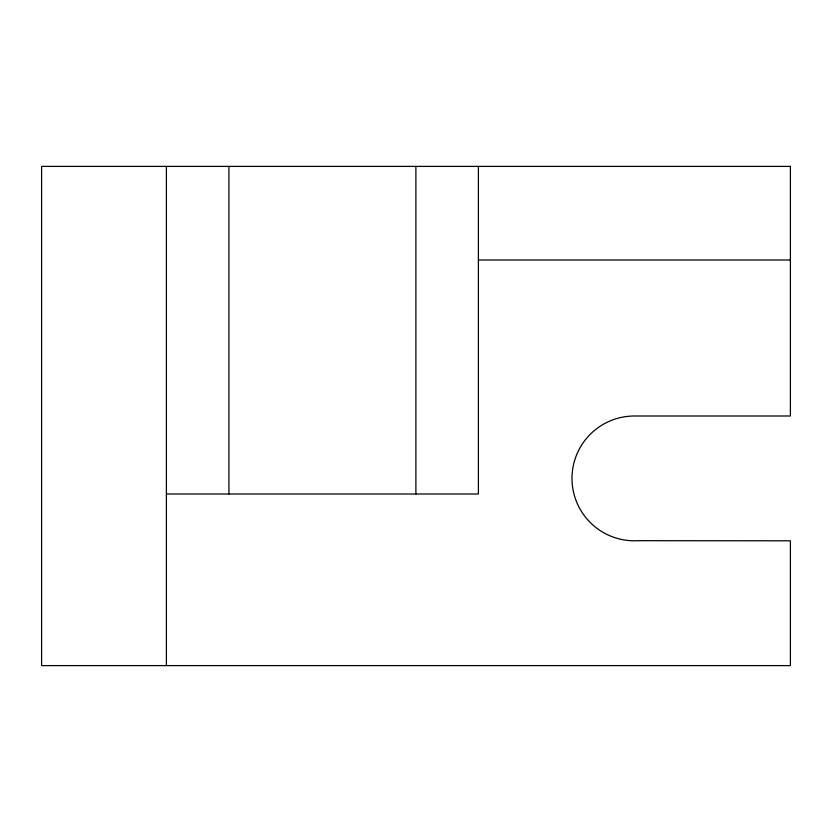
<?xml version="1.0" encoding="UTF-8"?>
<svg xmlns="http://www.w3.org/2000/svg" width="832" height="832" viewBox="0 0 832 832"><rect width="100%" height="100%" fill="white"/><g stroke="black" fill="none" stroke-linecap="round" stroke-linejoin="round"><path stroke-width="1.25" d="M478.4 260L790.4 260M166.4 494L478.4 494L478.4 166.4M415.886 166.4L415.886 494M228.914 166.4L228.914 494M166.4 166.4L166.4 665.6M790.4 166.4L41.6 166.4L41.6 665.6L790.4 665.6L790.4 540.8L637.967 540.696A62.4 62.4 0 0 1 572.021 480.178A62.4 62.4 0 0 1 634.4 416L790.4 416L790.4 166.4"/></g></svg>
